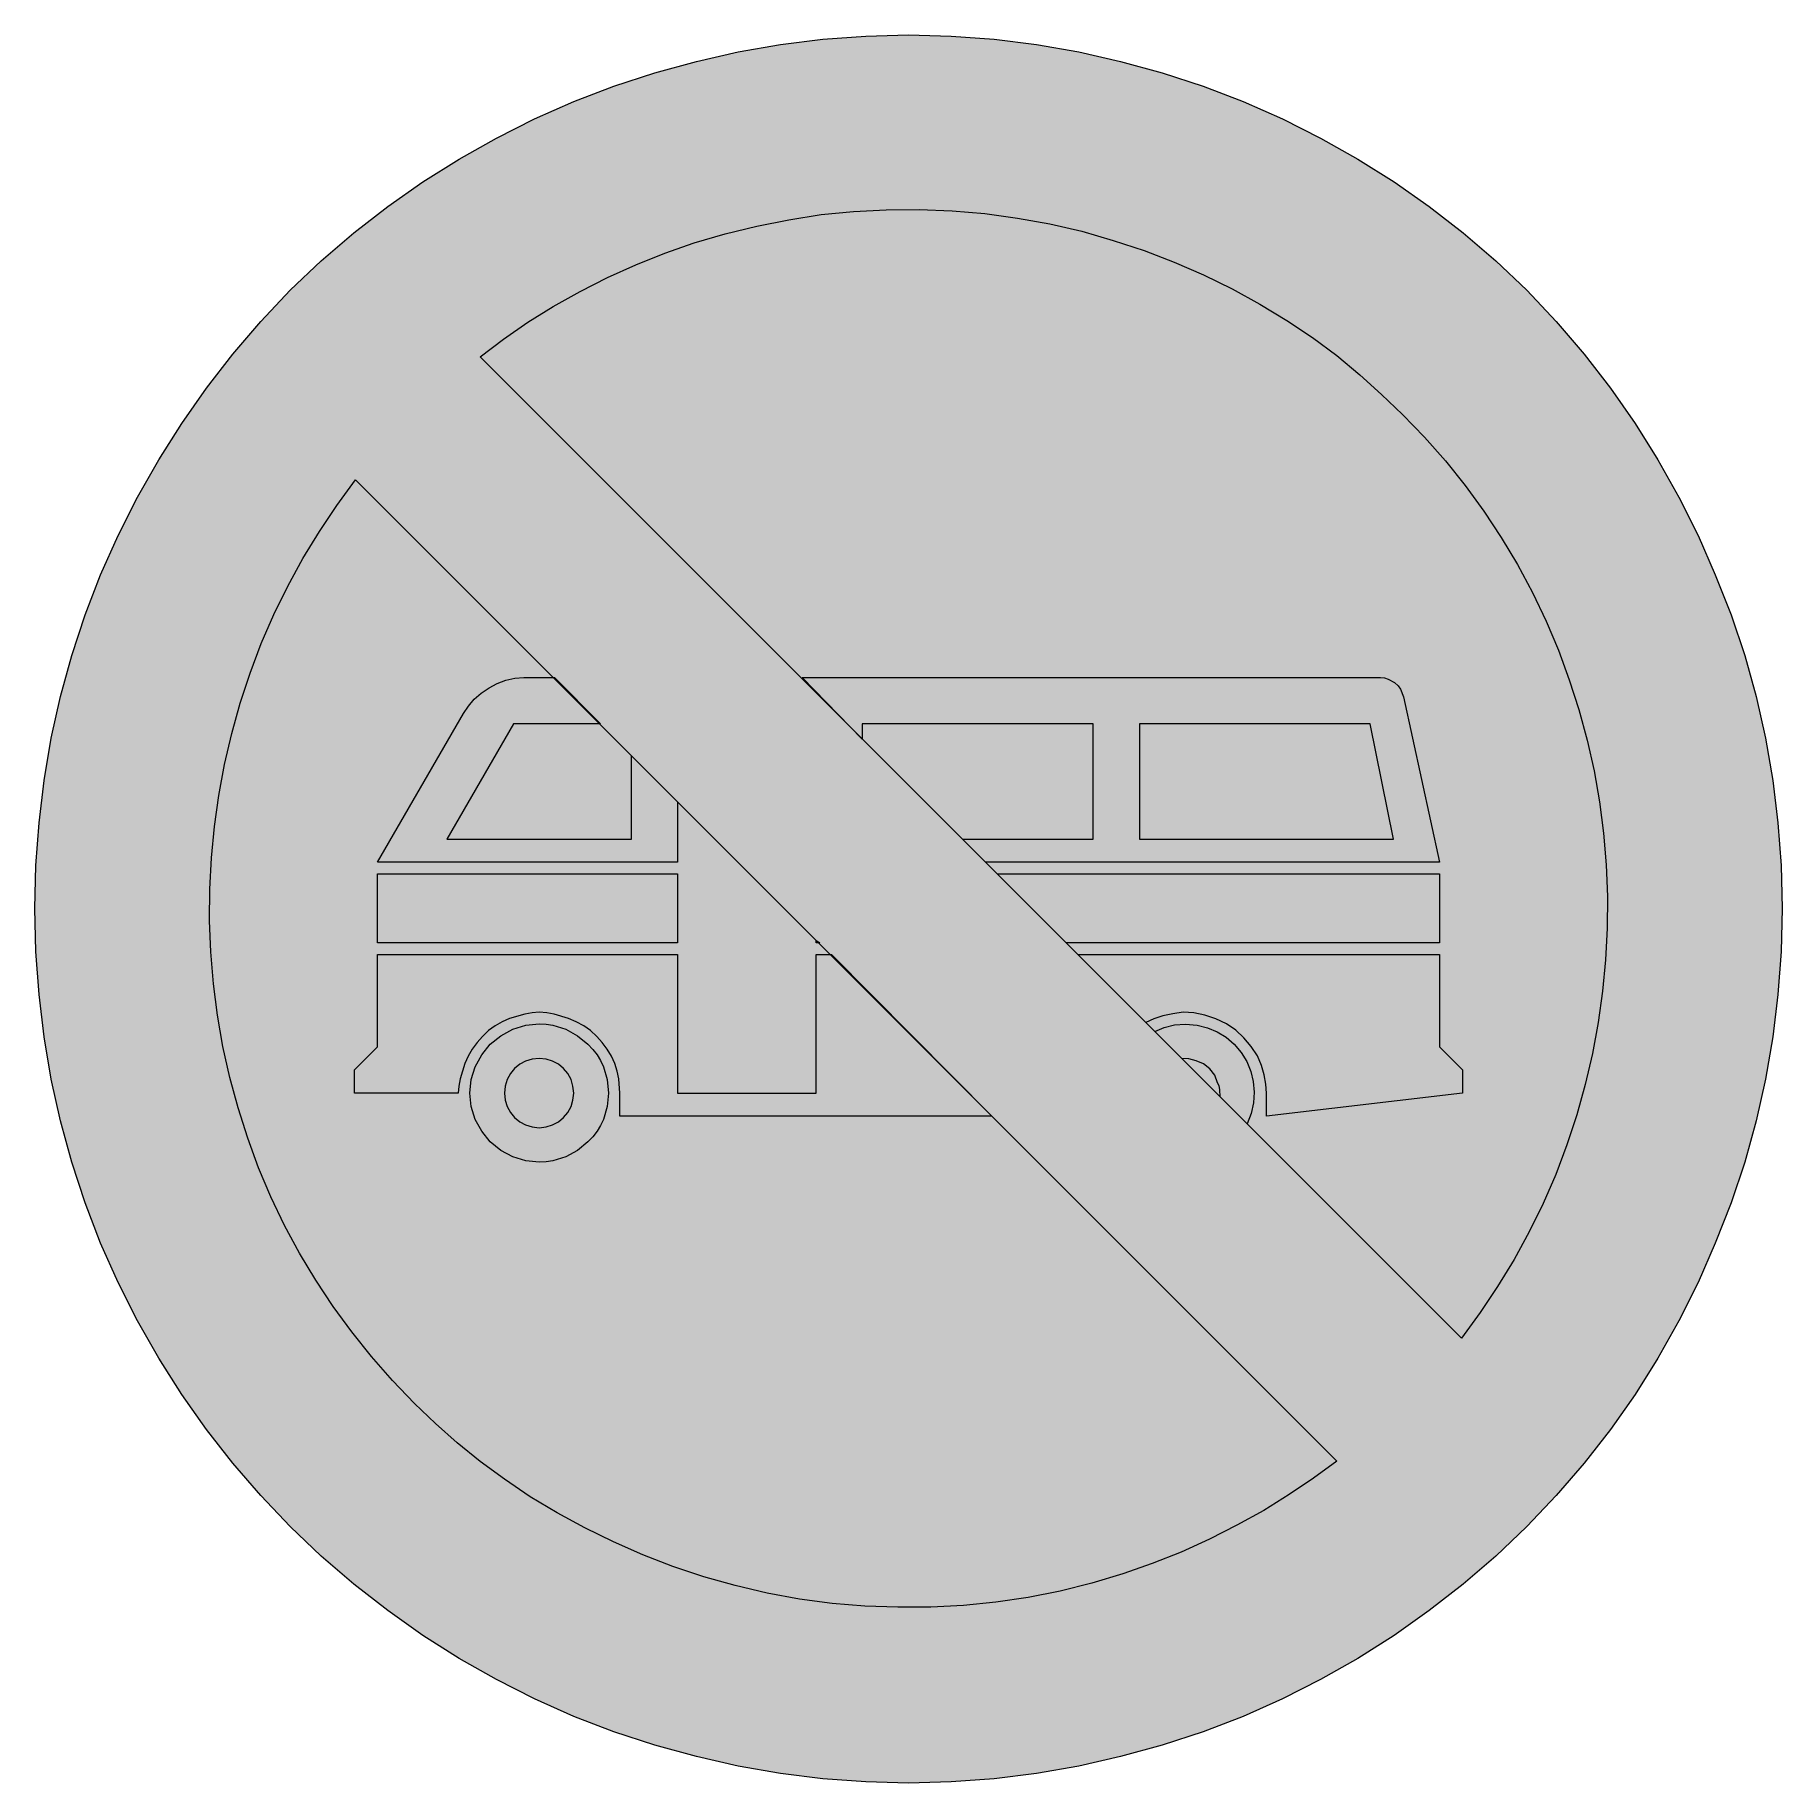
# Model space of a CAD drawing. Header units: metres. Extents: x 162 to 408, y 13 to 259.
import ezdxf

# ---------------------------------------------------------------- set-up
doc = ezdxf.new("R2010")
doc.units = ezdxf.units.M
for name, color, linetype, true_color in [('FILL_BLACK_000000', 7, 'Continuous', 0x000000), ('FILL_RED_FF0000', 7, 'Continuous', 0xff0000), ('FILL_WHITE_FFFFFF', 7, 'Continuous', 0xffffff)]:
    doc.layers.add(name, color=color, linetype=linetype, true_color=true_color)

msp = doc.modelspace()

# ---------------------------------------------------------------- hatches: boundary and pattern name
at = {"layer": 'FILL_BLACK_000000', "true_color": 0x000000}
h = msp.add_hatch(color=7, dxfattribs=at)
h.dxf.hatch_style = 1
h.paths.add_polyline_path([(222.48, 163.44), (223.19, 164.48), (224.01, 165.44), (224.96, 166.3), (226.08, 167.04), (227.22, 167.64), (228.44, 168.1), (229.7, 168.38), (230.94, 168.48), (235.26, 168.48), (241.74, 162), (229.5, 162), (220.14, 145.8), (246.06, 145.8), (246.06, 157.5), (252.54, 151.02), (252.54, 142.56), (210.42, 142.56), (222.48, 163.44)])
h = msp.add_hatch(color=7, dxfattribs=at)
h.dxf.hatch_style = 1
h.paths.add_polyline_path([(351.72, 168.42), (352.24, 168.25), (353.16, 167.76), (353.64, 167.32), (353.99, 166.84), (354.42, 165.78), (359.46, 142.56), (295.74, 142.56), (292.5, 145.8), (310.86, 145.8), (310.86, 162), (278.46, 162), (278.46, 159.84), (270, 168.48), (351.18, 168.48), (351.72, 168.42)])
h.paths.add_polyline_path([(317.34, 145.8), (352.98, 145.8), (349.74, 162), (317.34, 162), (317.34, 145.8)], flags=16)
h = msp.add_hatch(color=7, dxfattribs=at)
h.dxf.hatch_style = 1
h.paths.add_polyline_path([(252.54, 140.94), (252.54, 131.22), (210.42, 131.22), (210.42, 140.94), (252.54, 140.94)])
h = msp.add_hatch(color=7, dxfattribs=at)
h.dxf.hatch_style = 1
h.paths.add_polyline_path([(297.36, 140.94), (359.46, 140.94), (359.46, 131.22), (307.08, 131.22), (297.36, 140.94)])
h = msp.add_hatch(color=7, dxfattribs=at)
h.dxf.hatch_style = 1
h.paths.add_polyline_path([(271.98, 131.22), (271.98, 131.58), (272.52, 131.22), (271.98, 131.22)])
h = msp.add_hatch(color=7, dxfattribs=at)
h.dxf.hatch_style = 1
h.paths.add_polyline_path([(244.44, 110.16), (244.28, 112.16), (244.06, 113.22), (243.72, 114.3), (243.25, 115.35), (242.66, 116.32), (241.97, 117.24), (241.2, 118.08), (240.33, 118.93), (239.36, 119.61), (238.31, 120.16), (237.24, 120.6), (235.24, 121.25), (234.18, 121.44), (233.1, 121.5), (232.12, 121.44), (231.1, 121.25), (228.96, 120.6), (227.91, 120.16), (226.94, 119.61), (226.02, 118.93), (225.18, 118.08), (224.41, 117.24), (223.72, 116.32), (223.13, 115.35), (222.66, 114.3), (222.01, 112.16), (221.82, 111.14), (221.76, 110.16), (207.18, 110.16), (207.18, 113.4), (210.42, 116.64), (210.42, 129.6), (252.54, 129.6), (252.54, 110.16), (271.98, 110.16), (271.98, 129.6), (274.14, 129.6), (296.64, 106.92), (244.44, 106.92), (244.44, 110.16)])
h = msp.add_hatch(color=7, dxfattribs=at)
h.dxf.hatch_style = 1
h.paths.add_polyline_path([(359.46, 129.6), (359.46, 116.64), (362.7, 113.4), (362.7, 110.16), (335.16, 106.92), (335.16, 110.16), (335.09, 111.41), (334.87, 112.7), (334.48, 114.03), (333.9, 115.38), (333.02, 116.69), (332.01, 117.9), (330.86, 118.97), (329.58, 119.88), (328.07, 120.59), (326.52, 121.09), (324.97, 121.4), (323.46, 121.5), (322.01, 121.3), (320.65, 120.98), (319.38, 120.56), (318.24, 120.06), (308.7, 129.6), (359.46, 129.6)])
h = msp.add_hatch(color=7, dxfattribs=at)
h.dxf.hatch_style = 1
h.paths.add_polyline_path([(242.12, 106.47), (241.72, 105.61), (241.23, 104.79), (240.63, 104.03), (239.94, 103.32), (238.49, 102.11), (236.86, 101.2), (235.05, 100.64), (234.1, 100.49), (233.1, 100.44), (231.22, 100.64), (229.41, 101.2), (227.73, 102.11), (226.26, 103.32), (225.05, 104.79), (224.14, 106.47), (223.58, 108.28), (223.38, 110.16), (223.58, 112.04), (224.14, 113.85), (225.05, 115.53), (226.26, 117), (227.73, 118.21), (229.41, 119.11), (231.22, 119.68), (233.1, 119.88), (234.1, 119.83), (235.05, 119.68), (236.86, 119.11), (238.49, 118.21), (239.94, 117), (240.63, 116.29), (241.23, 115.53), (241.72, 114.71), (242.12, 113.85), (242.65, 112.04), (242.82, 110.16), (242.65, 108.28), (242.12, 106.47)])
h.paths.add_polyline_path([(237.58, 112.06), (237.13, 112.88), (236.54, 113.6), (235.82, 114.19), (235, 114.64), (234.08, 114.92), (233.1, 115.02), (232.12, 114.92), (231.2, 114.64), (230.38, 114.19), (229.66, 113.6), (229.07, 112.88), (228.62, 112.06), (228.34, 111.14), (228.24, 110.16), (228.34, 109.18), (228.62, 108.26), (229.07, 107.44), (229.66, 106.72), (230.38, 106.13), (231.2, 105.68), (232.12, 105.4), (233.1, 105.3), (234.08, 105.4), (235, 105.68), (235.82, 106.13), (236.54, 106.72), (237.13, 107.44), (237.58, 108.26), (237.86, 109.18), (237.96, 110.16), (237.86, 111.14), (237.58, 112.06)], flags=16)
h = msp.add_hatch(color=7, dxfattribs=at)
h.dxf.hatch_style = 1
h.paths.add_polyline_path([(328.68, 109.62), (328.64, 110.68), (328.53, 111.16), (328.32, 111.6), (327.92, 112.66), (327.24, 113.58), (326.34, 114.26), (325.33, 114.7), (324.28, 114.95), (323.28, 115.02), (319.5, 118.8), (320.81, 119.37), (322.27, 119.72), (323.83, 119.84), (325.44, 119.7), (326.89, 119.33), (328.25, 118.75), (329.52, 117.98), (330.66, 117), (331.64, 115.85), (332.41, 114.57), (332.97, 113.2), (333.32, 111.76), (333.44, 110.27), (333.34, 108.77), (333.02, 107.29), (332.46, 105.84), (328.68, 109.62)])
at = {"layer": 'FILL_RED_FF0000', "true_color": 0xff0000}
h = msp.add_hatch(color=7, dxfattribs=at)
h.dxf.hatch_style = 1
h.paths.add_polyline_path([(407.38, 130.02), (406.94, 124.01), (406.22, 118.04), (405.2, 112.12), (403.89, 106.26), (402.28, 100.47), (400.37, 94.74), (398.16, 89.1), (395.73, 83.57), (393.04, 78.18), (390.09, 72.94), (386.89, 67.86), (383.44, 62.95), (379.76, 58.22), (375.84, 53.67), (371.7, 49.32), (367.34, 45.17), (362.78, 41.23), (358.02, 37.52), (353.09, 34.04), (348, 30.81), (342.77, 27.83), (337.4, 25.12), (331.92, 22.68), (326.27, 20.52), (320.53, 18.64), (314.71, 17.03), (308.83, 15.7), (302.91, 14.67), (296.94, 13.92), (290.95, 13.47), (284.94, 13.32), (278.93, 13.47), (272.94, 13.92), (266.97, 14.67), (261.04, 15.7), (255.17, 17.03), (249.35, 18.64), (243.61, 20.52), (237.96, 22.68), (232.48, 25.12), (227.11, 27.83), (221.88, 30.81), (216.79, 34.04), (211.86, 37.52), (207.1, 41.23), (202.54, 45.17), (198.18, 49.32), (194.04, 53.67), (190.12, 58.22), (186.43, 62.95), (182.97, 67.86), (179.75, 72.94), (176.77, 78.18), (174.03, 83.57), (171.54, 89.1), (169.39, 94.74), (167.52, 100.47), (165.95, 106.26), (164.65, 112.12), (163.65, 118.04), (162.93, 124.01), (162.5, 130.02), (162.36, 136.08), (162.5, 142.09), (162.93, 148.08), (163.65, 154.04), (164.65, 159.95), (165.95, 165.81), (167.52, 171.59), (169.39, 177.29), (171.54, 182.88), (174.03, 188.41), (176.77, 193.81), (179.75, 199.05), (182.97, 204.14), (186.43, 209.07), (190.12, 213.84), (194.04, 218.43), (198.18, 222.84), (202.54, 226.98), (207.1, 230.9), (211.86, 234.58), (216.79, 238.03), (221.88, 241.23), (227.11, 244.18), (232.48, 246.87), (237.96, 249.3), (243.61, 251.46), (249.35, 253.34), (255.17, 254.95), (261.04, 256.27), (266.97, 257.31), (272.94, 258.06), (278.93, 258.51), (284.94, 258.66), (290.95, 258.51), (296.94, 258.06), (302.91, 257.31), (308.83, 256.27), (314.71, 254.95), (320.53, 253.34), (326.27, 251.46), (331.92, 249.3), (337.4, 246.87), (342.77, 244.18), (348, 241.23), (353.09, 238.03), (358.02, 234.58), (362.78, 230.9), (367.34, 226.98), (371.7, 222.84), (375.84, 218.43), (379.76, 213.84), (383.44, 209.07), (386.89, 204.14), (390.09, 199.05), (393.04, 193.81), (395.73, 188.41), (398.16, 182.88), (400.37, 177.29), (402.28, 171.59), (403.89, 165.81), (405.2, 159.95), (406.22, 154.04), (406.94, 148.08), (407.38, 142.09), (407.52, 136.08), (407.38, 130.02)])
at = {"layer": 'FILL_WHITE_FFFFFF', "true_color": 0xffffff}
h = msp.add_hatch(color=7, dxfattribs=at)
h.dxf.hatch_style = 1
h.paths.add_polyline_path([(224.82, 213.48), (228.1, 215.98), (231.5, 218.34), (235.07, 220.57), (238.86, 222.66), (242.7, 224.61), (246.67, 226.42), (250.73, 228.05), (254.88, 229.5), (259.23, 230.75), (263.66, 231.82), (268.14, 232.71), (272.7, 233.46), (277.21, 233.9), (281.81, 234.13), (286.44, 234.17), (291.06, 234), (295.65, 233.6), (300.22, 232.96), (304.75, 232.13), (309.24, 231.12), (313.66, 229.83), (317.99, 228.4), (322.23, 226.79), (326.34, 225), (330.35, 223.01), (334.26, 220.86), (338.03, 218.57), (341.64, 216.18), (345.05, 213.66), (348.28, 210.98), (351.33, 208.21), (354.24, 205.38), (357.34, 202.2), (360.28, 198.88), (363.06, 195.42), (365.67, 191.83), (368.12, 188.13), (370.39, 184.32), (372.49, 180.41), (374.4, 176.4), (376.13, 172.32), (377.67, 168.17), (379.02, 163.97), (380.18, 159.7), (381.15, 155.39), (381.92, 151.04), (382.49, 146.64), (382.86, 142.2), (383.03, 137.75), (383, 133.3), (382.77, 128.86), (382.34, 124.45), (381.72, 120.06), (380.91, 115.7), (379.91, 111.38), (378.72, 107.1), (377.34, 102.88), (375.76, 98.74), (373.99, 94.67), (372.04, 90.7), (369.91, 86.81), (367.61, 83.03), (365.14, 79.35), (362.52, 75.78), (224.82, 213.48)])
h = msp.add_hatch(color=7, dxfattribs=at)
h.dxf.hatch_style = 1
h.paths.add_polyline_path([(345.06, 58.5), (341.78, 56.11), (338.38, 53.8), (334.81, 51.59), (331.02, 49.5), (327.18, 47.55), (323.21, 45.74), (319.15, 44.11), (315, 42.66), (310.65, 41.38), (306.23, 40.27), (301.74, 39.37), (297.18, 38.7), (292.67, 38.26), (288.07, 38.02), (283.44, 37.99), (278.82, 38.16), (274.23, 38.53), (269.66, 39.13), (265.13, 39.96), (260.64, 41.04), (256.22, 42.25), (251.89, 43.69), (247.65, 45.34), (243.54, 47.16), (239.53, 49.12), (235.62, 51.23), (231.85, 53.51), (228.24, 55.98), (224.83, 58.47), (221.6, 61.09), (218.55, 63.8), (215.64, 66.6), (212.54, 69.83), (209.6, 73.18), (206.82, 76.64), (204.21, 80.21), (201.76, 83.9), (199.49, 87.69), (197.39, 91.58), (195.48, 95.58), (193.75, 99.67), (192.21, 103.84), (190.86, 108.07), (189.7, 112.36), (188.73, 116.71), (187.96, 121.09), (187.39, 125.51), (187.02, 129.96), (186.85, 134.35), (186.88, 138.76), (187.11, 143.16), (187.54, 147.55), (188.16, 151.93), (188.97, 156.28), (189.97, 160.6), (191.16, 164.88), (192.54, 169.1), (194.12, 173.24), (195.89, 177.31), (197.84, 181.28), (199.97, 185.17), (202.27, 188.95), (204.74, 192.63), (207.36, 196.2), (345.06, 58.5)])

# ---------------------------------------------------------------- linework, layer by layer
at = {"layer": 'FILL_BLACK_000000', "lineweight": 0, "true_color": 0x000000}
for points in [[(222.48, 163.44), (223.19, 164.48), (224.01, 165.44), (224.96, 166.3), (226.08, 167.04), (227.22, 167.64), (228.44, 168.1), (229.7, 168.38), (230.94, 168.48), (235.26, 168.48), (241.74, 162), (229.5, 162), (220.14, 145.8), (246.06, 145.8), (246.06, 157.5), (252.54, 151.02), (252.54, 142.56), (210.42, 142.56)], [(351.72, 168.42), (352.24, 168.25), (353.16, 167.76), (353.64, 167.32), (353.99, 166.84), (354.42, 165.78), (359.46, 142.56), (295.74, 142.56), (292.5, 145.8), (310.86, 145.8), (310.86, 162), (278.46, 162), (278.46, 159.84), (270, 168.48), (351.18, 168.48)], [(317.34, 145.8), (352.98, 145.8), (349.74, 162), (317.34, 162)], [(252.54, 140.94), (252.54, 131.22), (210.42, 131.22), (210.42, 140.94)], [(297.36, 140.94), (359.46, 140.94), (359.46, 131.22), (307.08, 131.22)], [(271.98, 131.22), (271.98, 131.58), (272.52, 131.22)], [(244.44, 110.16), (244.28, 112.16), (244.06, 113.22), (243.72, 114.3), (243.25, 115.35), (242.66, 116.32), (241.97, 117.24), (241.2, 118.08), (240.33, 118.93), (239.36, 119.61), (238.31, 120.16), (237.24, 120.6), (235.24, 121.25), (234.18, 121.44), (233.1, 121.5), (232.12, 121.44), (231.1, 121.25), (228.96, 120.6), (227.91, 120.16), (226.94, 119.61), (226.02, 118.93), (225.18, 118.08), (224.41, 117.24), (223.72, 116.32), (223.13, 115.35), (222.66, 114.3), (222.01, 112.16), (221.82, 111.14), (221.76, 110.16), (207.18, 110.16), (207.18, 113.4), (210.42, 116.64), (210.42, 129.6), (252.54, 129.6), (252.54, 110.16), (271.98, 110.16), (271.98, 129.6), (274.14, 129.6), (296.64, 106.92), (244.44, 106.92)], [(359.46, 129.6), (359.46, 116.64), (362.7, 113.4), (362.7, 110.16), (335.16, 106.92), (335.16, 110.16), (335.09, 111.41), (334.87, 112.7), (334.48, 114.03), (333.9, 115.38), (333.02, 116.69), (332.01, 117.9), (330.86, 118.97), (329.58, 119.88), (328.07, 120.59), (326.52, 121.09), (324.97, 121.4), (323.46, 121.5), (322.01, 121.3), (320.65, 120.98), (319.38, 120.56), (318.24, 120.06), (308.7, 129.6)], [(242.12, 106.47), (241.72, 105.61), (241.23, 104.79), (240.63, 104.03), (239.94, 103.32), (238.49, 102.11), (236.86, 101.2), (235.05, 100.64), (234.1, 100.49), (233.1, 100.44), (231.22, 100.64), (229.41, 101.2), (227.73, 102.11), (226.26, 103.32), (225.05, 104.79), (224.14, 106.47), (223.58, 108.28), (223.38, 110.16), (223.58, 112.04), (224.14, 113.85), (225.05, 115.53), (226.26, 117), (227.73, 118.21), (229.41, 119.11), (231.22, 119.68), (233.1, 119.88), (234.1, 119.83), (235.05, 119.68), (236.86, 119.11), (238.49, 118.21), (239.94, 117), (240.63, 116.29), (241.23, 115.53), (241.72, 114.71), (242.12, 113.85), (242.65, 112.04), (242.82, 110.16), (242.65, 108.28)], [(328.68, 109.62), (328.64, 110.68), (328.53, 111.16), (328.32, 111.6), (327.92, 112.66), (327.24, 113.58), (326.34, 114.26), (325.33, 114.7), (324.28, 114.95), (323.28, 115.02), (319.5, 118.8), (320.81, 119.37), (322.27, 119.72), (323.83, 119.84), (325.44, 119.7), (326.89, 119.33), (328.25, 118.75), (329.52, 117.98), (330.66, 117), (331.64, 115.85), (332.41, 114.57), (332.97, 113.2), (333.32, 111.76), (333.44, 110.27), (333.34, 108.77), (333.02, 107.29), (332.46, 105.84)], [(237.58, 112.06), (237.13, 112.88), (236.54, 113.6), (235.82, 114.19), (235, 114.64), (234.08, 114.92), (233.1, 115.02), (232.12, 114.92), (231.2, 114.64), (230.38, 114.19), (229.66, 113.6), (229.07, 112.88), (228.62, 112.06), (228.34, 111.14), (228.24, 110.16), (228.34, 109.18), (228.62, 108.26), (229.07, 107.44), (229.66, 106.72), (230.38, 106.13), (231.2, 105.68), (232.12, 105.4), (233.1, 105.3), (234.08, 105.4), (235, 105.68), (235.82, 106.13), (236.54, 106.72), (237.13, 107.44), (237.58, 108.26), (237.86, 109.18), (237.96, 110.16), (237.86, 111.14)]]:
    msp.add_lwpolyline(points, close=True, dxfattribs=at)
at = {"layer": 'FILL_RED_FF0000', "lineweight": 0, "true_color": 0xff0000}
msp.add_lwpolyline([(407.38, 130.02), (406.94, 124.01), (406.22, 118.04), (405.2, 112.12), (403.89, 106.26), (402.28, 100.47), (400.37, 94.74), (398.16, 89.1), (395.73, 83.57), (393.04, 78.18), (390.09, 72.94), (386.89, 67.86), (383.44, 62.95), (379.76, 58.22), (375.84, 53.67), (371.7, 49.32), (367.34, 45.17), (362.78, 41.23), (358.02, 37.52), (353.09, 34.04), (348, 30.81), (342.77, 27.83), (337.4, 25.12), (331.92, 22.68), (326.27, 20.52), (320.53, 18.64), (314.71, 17.03), (308.83, 15.7), (302.91, 14.67), (296.94, 13.92), (290.95, 13.47), (284.94, 13.32), (278.93, 13.47), (272.94, 13.92), (266.97, 14.67), (261.04, 15.7), (255.17, 17.03), (249.35, 18.64), (243.61, 20.52), (237.96, 22.68), (232.48, 25.12), (227.11, 27.83), (221.88, 30.81), (216.79, 34.04), (211.86, 37.52), (207.1, 41.23), (202.54, 45.17), (198.18, 49.32), (194.04, 53.67), (190.12, 58.22), (186.43, 62.95), (182.97, 67.86), (179.75, 72.94), (176.77, 78.18), (174.03, 83.57), (171.54, 89.1), (169.39, 94.74), (167.52, 100.47), (165.95, 106.26), (164.65, 112.12), (163.65, 118.04), (162.93, 124.01), (162.5, 130.02), (162.36, 136.08), (162.5, 142.09), (162.93, 148.08), (163.65, 154.04), (164.65, 159.95), (165.95, 165.81), (167.52, 171.59), (169.39, 177.29), (171.54, 182.88), (174.03, 188.41), (176.77, 193.81), (179.75, 199.05), (182.97, 204.14), (186.43, 209.07), (190.12, 213.84), (194.04, 218.43), (198.18, 222.84), (202.54, 226.98), (207.1, 230.9), (211.86, 234.58), (216.79, 238.03), (221.88, 241.23), (227.11, 244.18), (232.48, 246.87), (237.96, 249.3), (243.61, 251.46), (249.35, 253.34), (255.17, 254.95), (261.04, 256.27), (266.97, 257.31), (272.94, 258.06), (278.93, 258.51), (284.94, 258.66), (290.95, 258.51), (296.94, 258.06), (302.91, 257.31), (308.83, 256.27), (314.71, 254.95), (320.53, 253.34), (326.27, 251.46), (331.92, 249.3), (337.4, 246.87), (342.77, 244.18), (348, 241.23), (353.09, 238.03), (358.02, 234.58), (362.78, 230.9), (367.34, 226.98), (371.7, 222.84), (375.84, 218.43), (379.76, 213.84), (383.44, 209.07), (386.89, 204.14), (390.09, 199.05), (393.04, 193.81), (395.73, 188.41), (398.16, 182.88), (400.37, 177.29), (402.28, 171.59), (403.89, 165.81), (405.2, 159.95), (406.22, 154.04), (406.94, 148.08), (407.38, 142.09), (407.52, 136.08)], close=True, dxfattribs=at)
at = {"layer": 'FILL_WHITE_FFFFFF', "lineweight": 0, "true_color": 0xff0000}
for points in [[(224.82, 213.48), (228.1, 215.98), (231.5, 218.34), (235.07, 220.57), (238.86, 222.66), (242.7, 224.61), (246.67, 226.42), (250.73, 228.05), (254.88, 229.5), (259.23, 230.75), (263.66, 231.82), (268.14, 232.71), (272.7, 233.46), (277.21, 233.9), (281.81, 234.13), (286.44, 234.17), (291.06, 234), (295.65, 233.6), (300.22, 232.96), (304.75, 232.13), (309.24, 231.12), (313.66, 229.83), (317.99, 228.4), (322.23, 226.79), (326.34, 225), (330.35, 223.01), (334.26, 220.86), (338.03, 218.57), (341.64, 216.18), (345.05, 213.66), (348.28, 210.98), (351.33, 208.21), (354.24, 205.38), (357.34, 202.2), (360.28, 198.88), (363.06, 195.42), (365.67, 191.83), (368.12, 188.13), (370.39, 184.32), (372.49, 180.41), (374.4, 176.4), (376.13, 172.32), (377.67, 168.17), (379.02, 163.97), (380.18, 159.7), (381.15, 155.39), (381.92, 151.04), (382.49, 146.64), (382.86, 142.2), (383.03, 137.75), (383, 133.3), (382.77, 128.86), (382.34, 124.45), (381.72, 120.06), (380.91, 115.7), (379.91, 111.38), (378.72, 107.1), (377.34, 102.88), (375.76, 98.74), (373.99, 94.67), (372.04, 90.7), (369.91, 86.81), (367.61, 83.03), (365.14, 79.35), (362.52, 75.78)], [(345.06, 58.5), (341.78, 56.11), (338.38, 53.8), (334.81, 51.59), (331.02, 49.5), (327.18, 47.55), (323.21, 45.74), (319.15, 44.11), (315, 42.66), (310.65, 41.38), (306.23, 40.27), (301.74, 39.37), (297.18, 38.7), (292.67, 38.26), (288.07, 38.02), (283.44, 37.99), (278.82, 38.16), (274.23, 38.53), (269.66, 39.13), (265.13, 39.96), (260.64, 41.04), (256.22, 42.25), (251.89, 43.69), (247.65, 45.34), (243.54, 47.16), (239.53, 49.12), (235.62, 51.23), (231.85, 53.51), (228.24, 55.98), (224.83, 58.47), (221.6, 61.09), (218.55, 63.8), (215.64, 66.6), (212.54, 69.83), (209.6, 73.18), (206.82, 76.64), (204.21, 80.21), (201.76, 83.9), (199.49, 87.69), (197.39, 91.58), (195.48, 95.58), (193.75, 99.67), (192.21, 103.84), (190.86, 108.07), (189.7, 112.36), (188.73, 116.71), (187.96, 121.09), (187.39, 125.51), (187.02, 129.96), (186.85, 134.35), (186.88, 138.76), (187.11, 143.16), (187.54, 147.55), (188.16, 151.93), (188.97, 156.28), (189.97, 160.6), (191.16, 164.88), (192.54, 169.1), (194.12, 173.24), (195.89, 177.31), (197.84, 181.28), (199.97, 185.17), (202.27, 188.95), (204.74, 192.63), (207.36, 196.2)]]:
    msp.add_lwpolyline(points, close=True, dxfattribs=at)

doc.saveas('drawing.dxf')
